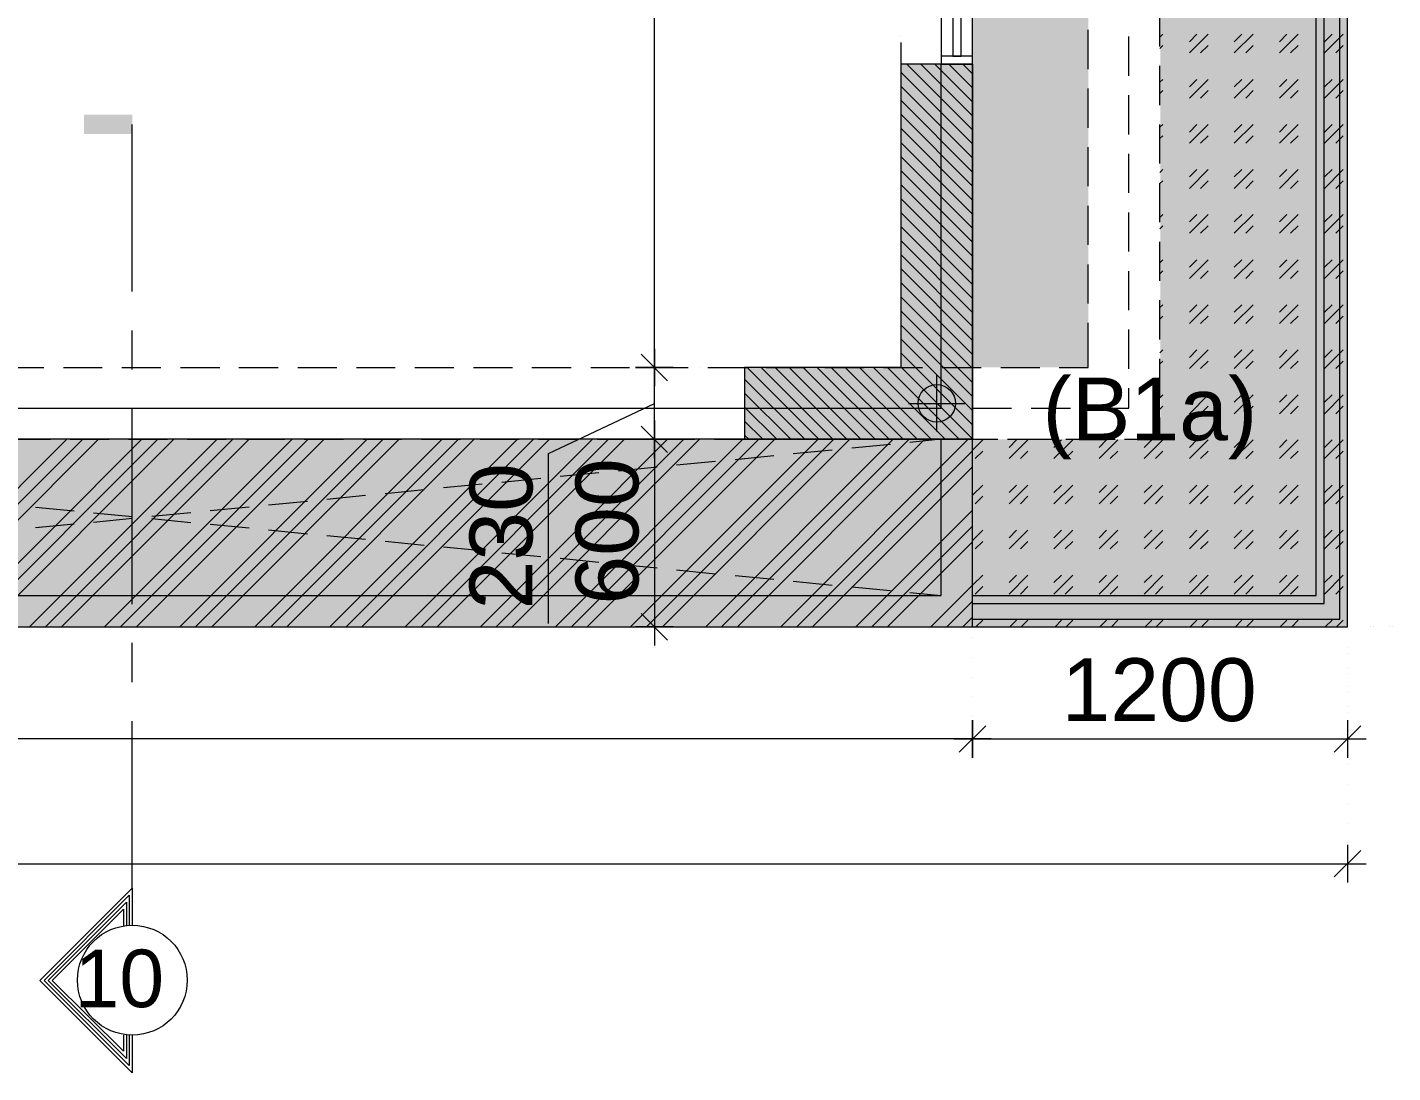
# Model space of a CAD drawing. Header units: millimetres. Extents: x -1303 to 98744, y -1303 to 90097.
# Drawn here: x 70999 to 75368, y 45266 to 48611 of the extents above; entities that cross this region are included whole.
import ezdxf

# ---------------------------------------------------------------- set-up
doc = ezdxf.new("R2010")
doc.units = ezdxf.units.MM
doc.layers.add('PDF_Geometry', color=7, linetype='Continuous')
doc.layers.add('PDF_Text', color=7, linetype='Continuous')
doc.layers.add('PDF_Solid Fills', color=192, linetype='Continuous', true_color=0xc2c0c0c0)
doc.styles.add('PDF ArialMT', font='arial.ttf')
doc.styles.get("Standard").update_dxf_attribs({"font": 'arial.ttf'})

msp = doc.modelspace()

# ---------------------------------------------------------------- hatches: boundary and pattern name
at = {"layer": 'PDF_Solid Fills'}
msp.add_hatch(color=256, dxfattribs=at).paths.add_polyline_path([(73294.27487, 47292.67347), (74024.29631, 47292.67347), (74024.29631, 48492.71992), (73794.26737, 48492.71992), (73794.26737, 47522.69415), (73294.27487, 47522.69415)])

# ---------------------------------------------------------------- linework, layer by layer
at = {"layer": 'PDF_Geometry', "color": 9, "lineweight": 0, "true_color": 0xc0c0c0}
for points in [[(74023.61861, 46692.48082), (75223.66506, 46692.48082), (75223.66506, 62532.60548), (71793.62796, 62532.60548)], [(74023.61861, 46717.02259), (75199.11916, 46717.02259), (75199.11916, 62507.21659), (71793.62796, 62507.21659)], [(74023.61861, 46766.95324), (75149.19264, 46766.95324), (75149.19264, 62457.28594), (71793.62796, 62457.28594)], [(74023.61861, 46792.34213), (75123.80375, 46792.34213), (75123.80375, 62431.89706), (71793.62796, 62431.89706)], [(74623.6377, 48550.10111), (74623.6377, 48674.50418)], [(74523.7764, 48456.16141), (74523.7764, 48581.4116)], [(69331.74883, 47392.36535), (69381.68361, 47292.50405), (70051.10066, 47292.50405), (70101.03544, 47392.36535), (73923.75731, 47392.36535), (73923.75731, 48492.55049), (74023.61861, 48492.55049), (74023.61861, 47292.50405), (70101.03544, 47292.50405), (70101.03544, 47392.36535)], [(74623.6377, 48362.22169), (74623.6377, 48487.47189)], [(74523.7764, 48268.28198), (74523.7764, 48393.5363)], [(74623.6377, 48175.18939), (74623.6377, 48299.5966)], [(74523.7764, 48081.24968), (74523.7764, 48205.65688)], [(74623.6377, 47987.3141), (74623.6377, 48112.5643)], [(74523.7764, 47893.37439), (74523.7764, 48018.62458)], [(74623.6377, 47799.43468), (74623.6377, 47924.68487)], [(74523.7764, 47706.34209), (74523.7764, 47830.74929)], [(74623.6377, 47612.40238), (74623.6377, 47737.6567)], [(74523.7764, 47518.46267), (74523.7764, 47643.717)], [(74623.6377, 47424.52708), (74623.6377, 47549.77728)], [(74398.52621, 47392.36535), (74523.7764, 47392.36535), (74523.7764, 47455.83757)], [(74023.61861, 47392.36535), (74148.86881, 47392.36535)], [(74211.49804, 47392.36535), (74336.74823, 47392.36535)], [(74542.39657, 47292.50405), (74623.6377, 47292.50405), (74623.6377, 47361.89786)], [(70218.66566, 46792.34213), (73923.75731, 46792.34213), (73923.75731, 47292.50405), (73823.04475, 47282.34683)], [(70218.66566, 46692.48082), (74023.61861, 46692.48082), (74023.61861, 47292.50405), (74104.85975, 47292.50405)], [(74167.48898, 47292.50405), (74292.73917, 47292.50405)], [(74355.36841, 47292.50405), (74479.76734, 47292.50405)], [(73388.04516, 47240.03202), (73263.64623, 47227.33758)], [(73574.23034, 47257.80507), (73449.8314, 47245.95775)], [(73761.26677, 47276.42524), (73636.85957, 47264.57379)], [(73014.83182, 47203.64294), (72890.42462, 47190.9485)], [(73201.01699, 47221.41598), (73076.60979, 47209.56453)], [(72641.61847, 47167.24972), (72517.21126, 47154.55528)], [(72827.80365, 47185.02276), (72703.39644, 47173.17544)], [(72081.36869, 47112.24046), (71956.96149, 47100.39314)], [(72268.39686, 47130.86063), (72143.98965, 47118.16619)], [(72454.58204, 47148.63368), (72330.17483, 47136.78636)], [(71024.34136, 47075.85137), (71148.74856, 47063.15693)], [(71708.14708, 47075.85137), (71583.74815, 47063.15693)], [(71895.18351, 47093.62442), (71770.77631, 47081.7771)], [(71148.74856, 47020.84212), (71024.34136, 47008.9948)], [(71210.52653, 47057.23121), (71334.93374, 47045.38388)], [(71334.93374, 47039.46229), (71210.52653, 47026.76784)], [(71521.9619, 47057.23121), (71397.56297, 47045.38388)], [(71397.56297, 47039.46229), (71521.9619, 47026.76784)], [(71583.74815, 47020.84212), (71708.14708, 47008.9948)], [(71770.77631, 47003.06907), (71895.18351, 46990.37462)], [(71956.96149, 46984.45303), (72081.36869, 46972.60158)], [(72143.98965, 46966.67999), (72268.39686, 46953.98554)], [(72330.17483, 46948.05981), (72454.58204, 46936.21249)], [(72517.21126, 46929.44377), (72641.61847, 46917.59232)], [(72703.39644, 46911.67073), (72827.80365, 46898.97628)], [(72890.42462, 46893.05055), (73014.83182, 46881.20323)], [(73076.60979, 46875.27751), (73201.01699, 46862.58307)], [(73263.64623, 46856.66147), (73388.04516, 46844.81414)], [(73449.8314, 46838.88842), (73574.23034, 46826.19398)], [(73636.85957, 46820.26825), (73761.26677, 46808.42093)], [(73823.04475, 46802.49933), (73923.75731, 46792.34213)]]:
    msp.add_lwpolyline(points, dxfattribs=at)
at = {"layer": 'PDF_Geometry', "color": 122, "lineweight": 0, "true_color": 0x00b88a}
for points in [[(73005.52587, 47542.16144), (73005.52587, 52082.54089), (73005.52587, 52062.2306)], [(73005.52587, 47311.9672), (73005.52587, 47502.38386)], [(72666.15611, 46703.48102), (72666.15611, 47247.64787), (73005.52587, 47407.60116)], [(73005.52587, 47272.19376), (73005.52587, 46711.94398)], [(72963.21105, 46734.79563), (73047.84068, 46650.166)], [(73005.52587, 46752.56455), (73005.52587, 46632.39296)], [(73065.60959, 46692.48082), (72945.43387, 46692.48082)]]:
    msp.add_lwpolyline(points, dxfattribs=at)
at = {"layer": 'PDF_Geometry', "color": 9, "lineweight": 0, "true_color": 0xc0c0c0}
for points in [[(73923.75731, 48492.55049), (74023.62027, 48492.55049), (74023.62027, 51132.14848), (73923.75731, 51132.14848)], [(73960.98939, 48518.7865), (73987.22457, 48518.7865), (73987.22457, 51105.91428), (73960.98939, 51105.91428)], [(73923.75731, 48492.55049), (74023.62027, 48492.55049), (74023.62027, 48518.78567), (73923.75731, 48518.78567)]]:
    msp.add_lwpolyline(points, close=True, dxfattribs=at)
at = {"layer": 'PDF_Geometry', "color": 157, "lineweight": 0, "true_color": 0x3f5f7f}
for points in [[(74623.6377, 48550.10111), (74623.6377, 48674.50418)], [(74393.45174, 48477.31881), (74393.45174, 48602.569)], [(73794.26737, 48561.94844), (73794.26737, 48492.55049)], [(74023.61861, 48492.55049), (74023.61861, 48561.94844)], [(74623.6377, 48362.22169), (74623.6377, 48487.47189)], [(74393.45174, 48289.43938), (74393.45174, 48414.69371)], [(74623.6377, 48175.18939), (74623.6377, 48299.5966)], [(74393.45174, 48102.40709), (74393.45174, 48227.66142)], [(74623.6377, 47987.3141), (74623.6377, 48112.5643)], [(74393.45174, 47914.5318), (74393.45174, 48039.78199)], [(74623.6377, 47799.43468), (74623.6377, 47924.68487)], [(74393.45174, 47727.4995), (74393.45174, 47851.9067)], [(74623.6377, 47612.40238), (74623.6377, 47737.6567)], [(74301.20214, 47522.69415), (74393.45174, 47522.69415), (74393.45174, 47664.8744)], [(74623.6377, 47424.52708), (74623.6377, 47549.77728)], [(70926.17429, 47522.69415), (71051.42449, 47522.69415)], [(71114.05372, 47522.69415), (71238.45265, 47522.69415)], [(71301.08189, 47522.69415), (71426.33208, 47522.69415)], [(71488.96131, 47522.69415), (71614.2115, 47522.69415)], [(71675.98948, 47522.69415), (71801.23967, 47522.69415)], [(71863.8689, 47522.69415), (71989.1191, 47522.69415)], [(72051.74832, 47522.69415), (72176.15553, 47522.69415)], [(72238.77649, 47522.69415), (72364.02668, 47522.69415)], [(72426.65591, 47522.69415), (72551.06311, 47522.69415)], [(72613.68408, 47522.69415), (72738.94254, 47522.69415)], [(72801.56351, 47522.69415), (72925.97071, 47522.69415)], [(72988.59994, 47522.69415), (73113.85013, 47522.69415)], [(73176.47109, 47522.69415), (73301.72956, 47522.69415)], [(73363.50753, 47522.69415), (73488.75772, 47522.69415)], [(73551.38696, 47522.69415), (73676.63714, 47522.69415)], [(73739.25811, 47522.69415), (73863.66532, 47522.69415)], [(73926.29454, 47522.69415), (74051.54474, 47522.69415)], [(74114.17397, 47522.69415), (74238.5729, 47522.69415)], [(74510.23896, 47292.50405), (74623.6377, 47292.50405), (74623.6377, 47361.89786)], [(70947.3317, 47292.50405), (71072.58189, 47292.50405)], [(71135.21113, 47292.50405), (71260.46131, 47292.50405)], [(71322.23929, 47292.50405), (71447.48949, 47292.50405)], [(71510.11871, 47292.50405), (71635.36891, 47292.50405)], [(71697.99814, 47292.50405), (71822.39707, 47292.50405)], [(71885.02631, 47292.50405), (72010.2765, 47292.50405)], [(72072.90573, 47292.50405), (72197.31294, 47292.50405)], [(72259.9339, 47292.50405), (72385.18409, 47292.50405)], [(72447.81332, 47292.50405), (72572.22052, 47292.50405)], [(72634.84149, 47292.50405), (72760.09995, 47292.50405)], [(72822.72091, 47292.50405), (72947.9711, 47292.50405)], [(73009.75735, 47292.50405), (73135.00754, 47292.50405)], [(73197.6285, 47292.50405), (73322.88696, 47292.50405)], [(73385.50793, 47292.50405), (73509.91513, 47292.50405)], [(73572.54436, 47292.50405), (73697.79455, 47292.50405)], [(73760.41551, 47292.50405), (73884.82272, 47292.50405)], [(73947.45195, 47292.50405), (74072.70214, 47292.50405)], [(74135.33138, 47292.50405), (74259.73031, 47292.50405)], [(74322.35954, 47292.50405), (74447.60974, 47292.50405)]]:
    msp.add_lwpolyline(points, dxfattribs=at)
at = {"layer": 'PDF_Geometry', "lineweight": 0}
for points in [[(75223.66506, 48550.10111), (75223.66506, 48674.50418)], [(73794.26737, 48585.64308), (73794.26737, 48585.64308)], [(73794.26737, 48585.64308), (73794.26737, 48585.64308)], [(74023.61861, 48585.64308), (74023.61861, 48585.64308)], [(74023.61861, 48585.64308), (74023.61861, 48585.64308)], [(74393.45174, 48585.64308), (74393.45174, 48585.64308)], [(74393.45174, 48585.64308), (74393.45174, 48585.64308)], [(74623.6377, 48579.72148), (74632.95192, 48589.02744)], [(74623.6377, 48585.64308), (74623.6377, 48585.64308)], [(74623.6377, 48543.32826), (74632.95192, 48552.63835)], [(74717.58155, 48528.94371), (74777.66528, 48589.02744)], [(74717.58155, 48564.48567), (74741.27619, 48589.02744)], [(74753.12765, 48528.94371), (74777.66528, 48552.63835)], [(74861.45191, 48528.94371), (74921.53565, 48589.02744)], [(74861.45191, 48564.48567), (74885.98954, 48589.02744)], [(74897.841, 48528.94371), (74921.53565, 48552.63835)], [(75006.16527, 48528.94371), (75066.25727, 48589.02744)], [(75006.16527, 48564.48567), (75029.85991, 48589.02744)], [(75041.71136, 48528.94371), (75066.25727, 48552.63835)], [(75150.03564, 48528.94371), (75210.12763, 48589.02744)], [(75150.03564, 48564.48567), (75174.58153, 48589.02744)], [(75186.42472, 48528.94371), (75210.12763, 48552.63835)], [(73794.26737, 48492.55049), (73794.26737, 48492.55049)], [(73794.26737, 48492.55049), (73794.26737, 48492.55049)], [(73794.26737, 48467.1616), (74023.61861, 48237.81449)], [(73813.7388, 48492.55049), (74023.61861, 48282.67067)], [(73858.59084, 48492.55049), (74023.61861, 48327.52272)], [(73903.44289, 48492.55049), (74023.61861, 48372.3789)], [(73948.29494, 48492.55049), (74023.61861, 48417.23095)], [(73993.14699, 48492.55049), (74023.61861, 48462.083)], [(74023.61861, 48492.55049), (74023.61861, 48492.55049)], [(74023.61861, 48492.55049), (74023.61861, 48492.55049)], [(74393.45174, 48492.55049), (74393.45174, 48492.55049)], [(74393.45174, 48492.55049), (74393.45174, 48492.55049)], [(74623.6377, 48492.55049), (74623.6377, 48492.55049)], [(75223.66506, 48362.22169), (75223.66506, 48487.47189)], [(73794.26737, 48422.30956), (74023.61861, 48192.96244)], [(74623.6377, 48435.004), (74632.95192, 48444.31408)], [(74717.58155, 48384.22623), (74777.66528, 48444.31408)], [(74717.58155, 48420.61531), (74741.27619, 48444.31408)], [(74861.45191, 48384.22623), (74921.53565, 48444.31408)], [(74861.45191, 48420.61531), (74885.98954, 48444.31408)], [(75006.16527, 48384.22623), (75066.25727, 48444.31408)], [(75006.16527, 48420.61531), (75029.85991, 48444.31408)], [(75150.03564, 48384.22623), (75210.12763, 48444.31408)], [(75150.03564, 48420.61531), (75174.58153, 48444.31408)], [(73794.26737, 48377.45338), (74023.61861, 48147.26327)], [(74623.6377, 48399.4579), (74632.95192, 48408.76799)], [(74753.12765, 48384.22623), (74777.66528, 48408.76799)], [(74897.841, 48384.22623), (74921.53565, 48408.76799)], [(75041.71136, 48384.22623), (75066.25727, 48408.76799)], [(75186.42472, 48384.22623), (75210.12763, 48408.76799)], [(73794.26737, 48332.60132), (74023.61861, 48102.40709)], [(73794.26737, 48287.74927), (74023.61861, 48057.55504)], [(74623.6377, 48291.13364), (74632.95192, 48300.44372)], [(74717.58155, 48240.35586), (74777.66528, 48300.44372)], [(74717.58155, 48275.89782), (74741.27619, 48300.44372)], [(74861.45191, 48240.35586), (74921.53565, 48300.44372)], [(74861.45191, 48275.89782), (74885.98954, 48300.44372)], [(75006.16527, 48240.35586), (75066.25727, 48300.44372)], [(75006.16527, 48275.89782), (75029.85991, 48300.44372)], [(75150.03564, 48240.35586), (75210.12763, 48300.44372)], [(75150.03564, 48275.89782), (75174.58153, 48300.44372)], [(75223.66506, 48175.18939), (75223.66506, 48299.5966)], [(74623.6377, 48254.74042), (74632.95192, 48264.0505)], [(74753.12765, 48240.35586), (74777.66528, 48264.0505)], [(74897.841, 48240.35586), (74921.53565, 48264.0505)], [(75041.71136, 48240.35586), (75066.25727, 48264.0505)], [(75186.42472, 48240.35586), (75210.12763, 48264.0505)], [(73794.26737, 48242.89309), (74023.61861, 48012.70299)], [(73794.26737, 48198.04105), (74023.61861, 47967.84681)], [(74623.6377, 48146.41615), (74632.95192, 48155.72623)], [(74717.58155, 48095.63837), (74777.66528, 48155.72623)], [(74717.58155, 48132.02746), (74741.27619, 48155.72623)], [(74861.45191, 48095.63837), (74921.53565, 48155.72623)], [(74861.45191, 48132.02746), (74885.98954, 48155.72623)], [(75006.16527, 48095.63837), (75066.25727, 48155.72623)], [(75006.16527, 48132.02746), (75029.85991, 48155.72623)], [(75150.03564, 48095.63837), (75210.12763, 48155.72623)], [(75150.03564, 48132.02746), (75174.58153, 48155.72623)], [(73794.26737, 48153.18487), (74023.61861, 47922.99476)], [(74623.6377, 48110.87005), (74632.95192, 48120.18013)], [(74753.12765, 48095.63837), (74777.66528, 48120.18013)], [(74897.841, 48095.63837), (74921.53565, 48120.18013)], [(75041.71136, 48095.63837), (75066.25727, 48120.18013)], [(75186.42472, 48095.63837), (75210.12763, 48120.18013)], [(75223.66506, 47987.3141), (75223.66506, 48112.5643)], [(73794.26737, 48108.33281), (74023.61861, 47878.13858)], [(73794.26737, 48063.48076), (74023.61861, 47833.28653)], [(73794.26737, 48018.62458), (74023.61861, 47788.43448)], [(74623.6377, 48002.54578), (74632.95192, 48011.85587)], [(74717.58155, 47951.76801), (74777.66528, 48011.85587)], [(74717.58155, 47988.15709), (74741.27619, 48011.85587)], [(74861.45191, 47951.76801), (74921.53565, 48011.85587)], [(74861.45191, 47988.15709), (74885.98954, 48011.85587)], [(75006.16527, 47951.76801), (75066.25727, 48011.85587)], [(75006.16527, 47988.15709), (75029.85991, 48011.85587)], [(75150.03564, 47951.76801), (75210.12763, 48011.85587)], [(75150.03564, 47988.15709), (75174.58153, 48011.85587)], [(73794.26737, 47973.77254), (74023.61861, 47743.5783)], [(74623.6377, 47966.15669), (74632.95192, 47975.46265)], [(74753.12765, 47951.76801), (74777.66528, 47975.46265)], [(74897.841, 47951.76801), (74921.53565, 47975.46265)], [(75041.71136, 47951.76801), (75066.25727, 47975.46265)], [(75186.42472, 47951.76801), (75210.12763, 47975.46265)], [(73794.26737, 47928.91636), (74023.61861, 47698.72625)], [(75223.66506, 47799.43468), (75223.66506, 47924.68487)], [(73794.26737, 47884.0643), (74023.61861, 47653.87007)], [(74623.6377, 47857.82829), (74632.95192, 47867.13838)], [(74717.58155, 47807.05052), (74777.66528, 47867.13838)], [(74717.58155, 47843.44373), (74741.27619, 47867.13838)], [(74861.45191, 47807.05052), (74921.53565, 47867.13838)], [(74861.45191, 47843.44373), (74885.98954, 47867.13838)], [(75006.16527, 47807.05052), (75066.25727, 47867.13838)], [(75006.16527, 47843.44373), (75029.85991, 47867.13838)], [(75150.03564, 47807.05052), (75210.12763, 47867.13838)], [(75150.03564, 47843.44373), (75174.58153, 47867.13838)], [(73794.26737, 47839.21225), (74023.61861, 47609.01802)], [(74623.6377, 47822.28633), (74632.95192, 47831.59229)], [(74753.12765, 47807.05052), (74777.66528, 47831.59229)], [(74897.841, 47807.05052), (74921.53565, 47831.59229)], [(75041.71136, 47807.05052), (75066.25727, 47831.59229)], [(75186.42472, 47807.05052), (75210.12763, 47831.59229)], [(73794.26737, 47794.35607), (74023.61861, 47564.16597)], [(73794.26737, 47748.6569), (74023.61861, 47519.30979)], [(74623.6377, 47713.95793), (74632.95192, 47723.26801)], [(74717.58155, 47663.18015), (74777.66528, 47723.26801)], [(74717.58155, 47699.57337), (74741.27619, 47723.26801)], [(74861.45191, 47663.18015), (74921.53565, 47723.26801)], [(74861.45191, 47699.57337), (74885.98954, 47723.26801)], [(75006.16527, 47663.18015), (75066.25727, 47723.26801)], [(75006.16527, 47699.57337), (75029.85991, 47723.26801)], [(75150.03564, 47663.18015), (75210.12763, 47723.26801)], [(75150.03564, 47699.57337), (75174.58153, 47723.26801)], [(75223.66506, 47612.40238), (75223.66506, 47737.6567)], [(73794.26737, 47703.80485), (74023.61861, 47474.45774)], [(74623.6377, 47677.56885), (74632.95192, 47686.87893)], [(74753.12765, 47663.18015), (74777.66528, 47686.87893)], [(74897.841, 47663.18015), (74921.53565, 47686.87893)], [(75041.71136, 47663.18015), (75066.25727, 47686.87893)], [(75186.42472, 47663.18015), (75210.12763, 47686.87893)], [(73794.26737, 47658.94867), (74023.61861, 47429.60156)], [(73794.26737, 47614.09663), (74023.61861, 47384.74951)], [(73794.26737, 47569.24044), (74023.61861, 47339.05034)], [(74623.6377, 47569.24044), (74632.95192, 47579.39765)], [(74717.58155, 47519.30979), (74777.66528, 47579.39765)], [(74717.58155, 47554.85589), (74741.27619, 47579.39765)], [(74861.45191, 47519.30979), (74921.53565, 47579.39765)], [(74861.45191, 47554.85589), (74885.98954, 47579.39765)], [(75006.16527, 47519.30979), (75066.25727, 47579.39765)], [(75006.16527, 47554.85589), (75029.85991, 47579.39765)], [(75150.03564, 47519.30979), (75210.12763, 47579.39765)], [(75150.03564, 47554.85589), (75174.58153, 47579.39765)], [(75223.66506, 47424.52708), (75223.66506, 47549.77728)], [(73005.52587, 47522.69415), (73005.52587, 47522.69415)], [(73005.52587, 47522.69415), (73005.52587, 47522.69415)], [(73086.767, 47522.69415), (73086.767, 47522.69415)], [(73086.767, 47522.69415), (73086.767, 47522.69415)], [(73149.39623, 47522.69415), (73149.39623, 47522.69415)], [(73149.39623, 47522.69415), (73149.39623, 47522.69415)], [(73212.0172, 47522.69415), (73212.0172, 47522.69415)], [(73212.0172, 47522.69415), (73212.0172, 47522.69415)], [(73294.10958, 47522.69415), (73294.10958, 47522.69415)], [(73294.10958, 47522.69415), (73294.10958, 47522.69415)], [(73302.57255, 47522.69415), (73531.91552, 47292.50405)], [(73347.4246, 47522.69415), (73576.77584, 47292.50405)], [(73392.27664, 47522.69415), (73621.62789, 47292.50405)], [(73437.13696, 47522.69415), (73666.47994, 47292.50405)], [(73481.989, 47522.69415), (73712.18325, 47292.50405)], [(73526.84106, 47522.69415), (73757.03529, 47292.50405)], [(73571.69311, 47522.69415), (73801.88734, 47292.50405)], [(73616.54515, 47522.69415), (73846.73939, 47292.50405)], [(73661.40547, 47522.69415), (73891.59144, 47292.50405)], [(73706.25751, 47522.69415), (73936.45176, 47292.50405)], [(73751.10956, 47522.69415), (73981.3038, 47292.50405)], [(73794.26737, 47524.38839), (74023.61861, 47294.19416)], [(74623.6377, 47533.69848), (74632.95192, 47543.00856)], [(74753.12765, 47519.30979), (74777.66528, 47543.00856)], [(74897.841, 47519.30979), (74921.53565, 47543.00856)], [(75041.71136, 47519.30979), (75066.25727, 47543.00856)], [(75186.42472, 47519.30979), (75210.12763, 47543.00856)], [(73294.10958, 47485.45794), (73487.06348, 47292.50405)], [(73294.10958, 47440.60589), (73442.21143, 47292.50405)], [(74623.6377, 47425.37008), (74632.95192, 47434.68016)], [(74717.58155, 47374.5923), (74777.66528, 47434.68016)], [(74717.58155, 47410.98552), (74741.27619, 47434.68016)], [(74861.45191, 47374.5923), (74921.53565, 47434.68016)], [(74861.45191, 47410.98552), (74885.98954, 47434.68016)], [(75006.16527, 47374.5923), (75066.25727, 47434.68016)], [(75006.16527, 47410.98552), (75029.85991, 47434.68016)], [(75150.03564, 47374.5923), (75210.12763, 47434.68016)], [(75150.03564, 47410.98552), (75174.58153, 47434.68016)], [(73294.10958, 47395.74971), (73397.35938, 47292.50405)], [(74623.6377, 47388.98099), (74632.95192, 47399.1382)], [(74753.12765, 47374.5923), (74777.66528, 47399.1382)], [(74897.841, 47374.5923), (74921.53565, 47399.1382)], [(75041.71136, 47374.5923), (75066.25727, 47399.1382)], [(75186.42472, 47374.5923), (75210.12763, 47399.1382)], [(73294.10958, 47350.89766), (73352.50733, 47292.50405)], [(75223.66506, 47237.49479), (75223.66506, 47361.89786)], [(70525.02656, 46692.48082), (71125.05391, 47292.50405)], [(70575.80434, 46692.48082), (71175.83169, 47292.50405)], [(70626.58211, 46692.48082), (71226.60946, 47292.50405)], [(70765.378, 46692.48082), (71365.39709, 47292.50405)], [(70816.15578, 46692.48082), (71416.17487, 47292.50405)], [(70866.93355, 46692.48082), (71466.95264, 47292.50405)], [(71005.72118, 46692.48082), (71605.74854, 47292.50405)], [(71056.49896, 46692.48082), (71656.52632, 47292.50405)], [(71108.12799, 46692.48082), (71708.14708, 47292.50405)], [(71246.07263, 46692.48082), (71846.09999, 47292.50405)], [(71296.8504, 46692.48082), (71896.87776, 47292.50405)], [(71348.47117, 46692.48082), (71948.49853, 47292.50405)], [(71486.42408, 46692.48082), (72086.44317, 47292.50405)], [(71537.20185, 46692.48082), (72137.22094, 47292.50405)], [(71588.82261, 46692.48082), (72188.84997, 47292.50405)], [(71726.76725, 46692.48082), (72326.79461, 47292.50405)], [(71778.39629, 46692.48082), (72378.41538, 47292.50405)], [(71829.17406, 46692.48082), (72429.19315, 47292.50405)], [(71967.11869, 46692.48082), (72567.13778, 47292.50405)], [(72018.73947, 46692.48082), (72618.76682, 47292.50405)], [(72069.51724, 46692.48082), (72669.54459, 47292.50405)], [(72207.46187, 46692.48082), (72807.48923, 47292.50405)], [(72259.0909, 46692.48082), (72859.11, 47292.50405)], [(72309.86868, 46692.48082), (72909.88777, 47292.50405)], [(72448.65631, 46692.48082), (73047.84068, 47292.50405)], [(72499.43408, 46692.48082), (73099.46144, 47292.50405)], [(72550.21186, 46692.48082), (73150.23922, 47292.50405)], [(72689.00776, 46692.48082), (73289.03511, 47292.50405)], [(72739.78553, 46692.48082), (73339.81289, 47292.50405)], [(72790.56331, 46692.48082), (73390.59067, 47292.50405)], [(72929.3592, 46692.48082), (73529.37829, 47292.50405)], [(72980.13698, 46692.48082), (73580.15607, 47292.50405)], [(73005.52587, 47292.50405), (73005.52587, 47292.50405)], [(73005.52587, 47292.50405), (73005.52587, 47292.50405)], [(73030.91475, 46692.48082), (73630.93385, 47292.50405)], [(73086.767, 47292.50405), (73086.767, 47292.50405)], [(73086.767, 47292.50405), (73086.767, 47292.50405)], [(73149.39623, 47292.50405), (73149.39623, 47292.50405)], [(73149.39623, 47292.50405), (73149.39623, 47292.50405)], [(73169.70238, 46692.48082), (73769.72973, 47292.50405)], [(73212.0172, 47292.50405), (73212.0172, 47292.50405)], [(73212.0172, 47292.50405), (73212.0172, 47292.50405)], [(73220.48016, 46692.48082), (73820.50751, 47292.50405)], [(73271.25793, 46692.48082), (73871.28528, 47292.50405)], [(73294.10958, 47306.04561), (73307.64701, 47292.50405)], [(73294.10958, 47292.50405), (73294.10958, 47292.50405)], [(73294.10958, 47292.50405), (73294.10958, 47292.50405)], [(73410.05382, 46692.48082), (74010.07291, 47292.50405)], [(74023.61861, 47292.50405), (74023.61861, 47292.50405)], [(74023.61861, 47292.50405), (74023.61861, 47292.50405)], [(74023.61861, 47257.80507), (74056.61921, 47290.8098)], [(74140.40585, 47230.72194), (74200.48957, 47290.8098)], [(74140.40585, 47266.26803), (74164.10049, 47290.8098)], [(74284.27621, 47230.72194), (74344.35994, 47290.8098)], [(74284.27621, 47266.26803), (74308.82211, 47290.8098)], [(74428.98956, 47230.72194), (74489.08156, 47290.8098)], [(74428.98956, 47266.26803), (74452.69248, 47290.8098)], [(74572.85993, 47230.72194), (74632.95192, 47290.8098)], [(74572.85993, 47266.26803), (74597.40583, 47290.8098)], [(74717.58155, 47230.72194), (74777.66528, 47290.8098)], [(74717.58155, 47266.26803), (74741.27619, 47290.8098)], [(74861.45191, 47230.72194), (74921.53565, 47290.8098)], [(74861.45191, 47266.26803), (74885.98954, 47290.8098)], [(75006.16527, 47230.72194), (75066.25727, 47290.8098)], [(75006.16527, 47266.26803), (75029.85991, 47290.8098)], [(75150.03564, 47230.72194), (75210.12763, 47290.8098)], [(75150.03564, 47266.26803), (75174.58153, 47290.8098)], [(73460.8316, 46692.48082), (74023.61861, 47255.26783)], [(74032.08157, 47230.72194), (74056.61921, 47254.42071)], [(74176.79493, 47230.72194), (74200.48957, 47254.42071)], [(74320.6653, 47230.72194), (74344.35994, 47254.42071)], [(74464.53566, 47230.72194), (74489.08156, 47254.42071)], [(74609.25728, 47230.72194), (74632.95192, 47254.42071)], [(74753.12765, 47230.72194), (74777.66528, 47254.42071)], [(74897.841, 47230.72194), (74921.53565, 47254.42071)], [(75041.71136, 47230.72194), (75066.25727, 47254.42071)], [(75186.42472, 47230.72194), (75210.12763, 47254.42071)], [(73511.60937, 46692.48082), (74023.61861, 47204.49006)], [(74023.61861, 47219.72174), (74023.61861, 47219.72174)], [(74023.61861, 47219.72174), (74023.61861, 47219.72174)], [(74023.61861, 47157.09664), (74023.61861, 47157.09664)], [(74023.61861, 47157.09664), (74023.61861, 47157.09664)], [(75223.66506, 47049.61536), (75223.66506, 47174.86969)], [(74023.61861, 47113.93471), (74056.61921, 47146.09231)], [(74032.08157, 47086.00858), (74056.61921, 47110.55035)], [(74140.40585, 47086.00858), (74200.48957, 47146.09231)], [(74140.40585, 47122.39767), (74164.10049, 47146.09231)], [(74176.79493, 47086.00858), (74200.48957, 47110.55035)], [(74284.27621, 47086.00858), (74344.35994, 47146.09231)], [(74284.27621, 47122.39767), (74308.82211, 47146.09231)], [(74320.6653, 47086.00858), (74344.35994, 47110.55035)], [(74428.98956, 47086.00858), (74489.08156, 47146.09231)], [(74428.98956, 47122.39767), (74452.69248, 47146.09231)], [(74464.53566, 47086.00858), (74489.08156, 47110.55035)], [(74572.85993, 47086.00858), (74632.95192, 47146.09231)], [(74572.85993, 47122.39767), (74597.40583, 47146.09231)], [(74609.25728, 47086.00858), (74632.95192, 47110.55035)], [(74717.58155, 47086.00858), (74777.66528, 47146.09231)], [(74717.58155, 47122.39767), (74741.27619, 47146.09231)], [(74753.12765, 47086.00858), (74777.66528, 47110.55035)], [(74861.45191, 47086.00858), (74921.53565, 47146.09231)], [(74861.45191, 47122.39767), (74885.98954, 47146.09231)], [(74897.841, 47086.00858), (74921.53565, 47110.55035)], [(75006.16527, 47086.00858), (75066.25727, 47146.09231)], [(75006.16527, 47122.39767), (75029.85991, 47146.09231)], [(75041.71136, 47086.00858), (75066.25727, 47110.55035)], [(75150.03564, 47086.00858), (75210.12763, 47146.09231)], [(75150.03564, 47122.39767), (75174.58153, 47146.09231)], [(75186.42472, 47086.00858), (75210.12763, 47110.55035)], [(73650.397, 46692.48082), (74023.61861, 47065.69417)], [(74023.61861, 47094.47154), (74023.61861, 47094.47154)], [(74023.61861, 47094.47154), (74023.61861, 47094.47154)], [(74023.61861, 47031.84232), (74023.61861, 47031.84232)], [(74023.61861, 47031.84232), (74023.61861, 47031.84232)], [(73701.17478, 46692.48082), (74023.61861, 47014.91639)], [(74023.61861, 46969.21722), (74056.61921, 47002.22195)], [(74140.40585, 46942.13821), (74200.48957, 47002.22195)], [(74140.40585, 46977.68018), (74164.10049, 47002.22195)], [(74284.27621, 46942.13821), (74344.35994, 47002.22195)], [(74284.27621, 46977.68018), (74308.82211, 47002.22195)], [(74428.98956, 46942.13821), (74489.08156, 47002.22195)], [(74428.98956, 46977.68018), (74452.69248, 47002.22195)], [(74572.85993, 46942.13821), (74632.95192, 47002.22195)], [(74572.85993, 46977.68018), (74597.40583, 47002.22195)], [(74717.58155, 46942.13821), (74777.66528, 47002.22195)], [(74717.58155, 46977.68018), (74741.27619, 47002.22195)], [(74861.45191, 46942.13821), (74921.53565, 47002.22195)], [(74861.45191, 46977.68018), (74885.98954, 47002.22195)], [(75006.16527, 46942.13821), (75066.25727, 47002.22195)], [(75006.16527, 46977.68018), (75029.85991, 47002.22195)], [(75150.03564, 46942.13821), (75210.12763, 47002.22195)], [(75150.03564, 46977.68018), (75174.58153, 47002.22195)], [(75223.66506, 46862.58307), (75223.66506, 46986.99027)], [(73751.95255, 46692.48082), (74023.61861, 46964.13862)], [(74023.61861, 46969.21722), (74023.61861, 46969.21722)], [(74023.61861, 46969.21722), (74023.61861, 46969.21722)], [(74032.08157, 46942.13821), (74056.61921, 46965.83286)], [(74176.79493, 46942.13821), (74200.48957, 46965.83286)], [(74320.6653, 46942.13821), (74344.35994, 46965.83286)], [(74464.53566, 46942.13821), (74489.08156, 46965.83286)], [(74609.25728, 46942.13821), (74632.95192, 46965.83286)], [(74753.12765, 46942.13821), (74777.66528, 46965.83286)], [(74897.841, 46942.13821), (74921.53565, 46965.83286)], [(75041.71136, 46942.13821), (75066.25727, 46965.83286)], [(75186.42472, 46942.13821), (75210.12763, 46965.83286)], [(74023.61861, 46906.59212), (74023.61861, 46906.59212)], [(74023.61861, 46906.59212), (74023.61861, 46906.59212)], [(73890.74845, 46692.48082), (74023.61861, 46825.34685), (74056.61921, 46857.50859)], [(74140.40585, 46797.42073), (74200.48957, 46857.50859)], [(74140.40585, 46833.80981), (74164.10049, 46857.50859)], [(74284.27621, 46797.42073), (74344.35994, 46857.50859)], [(74284.27621, 46833.80981), (74308.82211, 46857.50859)], [(74428.98956, 46797.42073), (74489.08156, 46857.50859)], [(74428.98956, 46833.80981), (74452.69248, 46857.50859)], [(74572.85993, 46797.42073), (74632.95192, 46857.50859)], [(74572.85993, 46833.80981), (74597.40583, 46857.50859)], [(74717.58155, 46797.42073), (74777.66528, 46857.50859)], [(74717.58155, 46833.80981), (74741.27619, 46857.50859)], [(74861.45191, 46797.42073), (74921.53565, 46857.50859)], [(74861.45191, 46833.80981), (74885.98954, 46857.50859)], [(75006.16527, 46797.42073), (75066.25727, 46857.50859)], [(75006.16527, 46833.80981), (75029.85991, 46857.50859)], [(75150.03564, 46797.42073), (75210.12763, 46857.50859)], [(75150.03564, 46833.80981), (75174.58153, 46857.50859)], [(74023.61861, 46843.96703), (74023.61861, 46843.96703)], [(74023.61861, 46843.96703), (74023.61861, 46843.96703)], [(74032.08157, 46797.42073), (74056.61921, 46821.9625)], [(74176.79493, 46797.42073), (74200.48957, 46821.9625)], [(74320.6653, 46797.42073), (74344.35994, 46821.9625)], [(74464.53566, 46797.42073), (74489.08156, 46821.9625)], [(74609.25728, 46797.42073), (74632.95192, 46821.9625)], [(74753.12765, 46797.42073), (74777.66528, 46821.9625)], [(74897.841, 46797.42073), (74921.53565, 46821.9625)], [(75041.71136, 46797.42073), (75066.25727, 46821.9625)], [(75186.42472, 46797.42073), (75210.12763, 46821.9625)], [(73941.52622, 46692.48082), (74023.61861, 46774.56908)], [(74023.61861, 46782.18492), (74023.61861, 46782.18492)], [(74023.61861, 46782.18492), (74023.61861, 46782.18492)], [(75091.64615, 46692.48082), (75223.66506, 46692.48082), (75223.66506, 46799.95796)], [(73993.14699, 46692.48082), (74023.61861, 46723.7913)], [(74023.61861, 46719.55982), (74023.61861, 46719.55982)], [(74023.61861, 46719.55982), (74023.61861, 46719.55982)], [(70965.95187, 46692.48082), (71091.20206, 46692.48082)], [(71153.82303, 46692.48082), (71279.08149, 46692.48082)], [(71341.70246, 46692.48082), (71466.10966, 46692.48082)], [(71528.73889, 46692.48082), (71653.98908, 46692.48082)], [(71716.61004, 46692.48082), (71841.01725, 46692.48082)], [(71903.64647, 46692.48082), (72028.89667, 46692.48082)], [(72091.5259, 46692.48082), (72216.77609, 46692.48082)], [(72278.55407, 46692.48082), (72403.80426, 46692.48082)], [(72466.43349, 46692.48082), (72591.68369, 46692.48082)], [(72653.46166, 46692.48082), (72778.71185, 46692.48082)], [(72841.34108, 46692.48082), (72966.59128, 46692.48082)], [(73005.52587, 46692.48082), (73005.52587, 46692.48082)], [(73029.2205, 46692.48082), (73153.62771, 46692.48082)], [(73086.767, 46692.48082), (73086.767, 46692.48082)], [(73149.39623, 46692.48082), (73149.39623, 46692.48082)], [(73212.0172, 46692.48082), (73212.0172, 46692.48082)], [(73216.24868, 46692.48082), (73341.49886, 46692.48082)], [(73294.10958, 46692.48082), (73294.10958, 46692.48082)], [(73404.1281, 46692.48082), (73528.5353, 46692.48082)], [(73591.15626, 46692.48082), (73716.41473, 46692.48082)], [(73779.03569, 46692.48082), (73903.44289, 46692.48082)], [(73966.07212, 46692.48082), (74091.32231, 46692.48082)], [(74034.61881, 46692.48082), (74056.61921, 46713.63822)], [(74142.94308, 46692.48082), (74164.10049, 46713.63822)], [(74153.94328, 46692.48082), (74279.20174, 46692.48082)], [(74179.33216, 46692.48082), (74200.48957, 46713.63822)], [(74287.6647, 46692.48082), (74308.82211, 46713.63822)], [(74323.20253, 46692.48082), (74344.35994, 46713.63822)], [(74340.97971, 46692.48082), (74466.22991, 46692.48082)], [(74431.53507, 46692.48082), (74452.69248, 46713.63822)], [(74467.92415, 46692.48082), (74489.08156, 46713.63822)], [(74528.85914, 46692.48082), (74654.10933, 46692.48082)], [(74576.24842, 46692.48082), (74597.40583, 46713.63822)], [(74611.79451, 46692.48082), (74632.95192, 46713.63822)], [(74716.73029, 46692.48082), (74841.1375, 46692.48082)], [(74720.11879, 46692.48082), (74741.27619, 46713.63822)], [(74756.50787, 46692.48082), (74777.66528, 46713.63822)], [(74864.83214, 46692.48082), (74885.98954, 46713.63822)], [(74900.37824, 46692.48082), (74921.53565, 46713.63822)], [(74903.76672, 46692.48082), (75029.01692, 46692.48082)], [(75008.7025, 46692.48082), (75029.85991, 46713.63822)], [(75045.09986, 46692.48082), (75066.25727, 46713.63822)], [(75152.57287, 46692.48082), (75174.58153, 46713.63822)], [(75188.97022, 46692.48082), (75210.12763, 46713.63822)], [(75223.66506, 46692.48082), (75223.66506, 46692.48082)], [(75223.66506, 46692.48082), (75223.66506, 46692.48082)], [(75223.66506, 46692.48082), (75223.66506, 46692.48082)], [(75223.66506, 46692.48082), (75223.66506, 46692.48082)], [(75296.44323, 46692.48082), (75296.44323, 46692.48082)], [(75306.60044, 46692.48082), (75306.60044, 46692.48082)], [(75359.07246, 46692.48082), (75359.07246, 46692.48082)], [(75368.37841, 46692.48082), (75368.37841, 46692.48082)], [(74023.61861, 46656.93472), (74023.61861, 46656.93472)], [(74023.61861, 46656.93472), (74023.61861, 46656.93472)], [(74023.61861, 46594.30963), (74023.61861, 46594.30963)], [(74023.61861, 46594.30963), (74023.61861, 46594.30963)], [(75223.66506, 46625.62011), (75223.66506, 46625.62011)], [(75223.66506, 46607.00407), (75223.66506, 46607.00407)], [(75223.66506, 46562.99501), (75223.66506, 46562.99501)], [(75223.66506, 46544.37897), (75223.66506, 46544.37897)], [(74023.61861, 46531.68453), (74023.61861, 46531.68453)], [(74023.61861, 46531.68453), (74023.61861, 46531.68453)], [(75223.66506, 46501.21704), (75223.66506, 46501.21704)], [(74023.61861, 46469.0553), (74023.61861, 46469.0553)], [(74023.61861, 46469.0553), (74023.61861, 46469.0553)], [(75223.66506, 46481.74975), (75223.66506, 46481.74975)], [(75223.66506, 46438.59194), (75223.66506, 46438.59194)], [(75223.66506, 46419.12465), (75223.66506, 46419.12465)], [(74023.61861, 46406.4302), (74023.61861, 46406.4302)], [(74023.61861, 46406.4302), (74023.61861, 46406.4302)], [(75223.66506, 46375.96271), (75223.66506, 46375.96271)], [(74023.61861, 46333.6479), (74023.61861, 46333.6479)], [(74023.61861, 46333.6479), (74023.61861, 46333.6479)], [(75223.66506, 46333.6479), (75223.66506, 46333.6479)], [(75223.66506, 46313.33761), (75223.66506, 46313.33761)], [(75223.66506, 46250.71252), (75223.66506, 46250.71252)], [(75223.66506, 46188.08742), (75223.66506, 46188.08742)], [(75223.66506, 46125.46232), (75223.66506, 46125.46232)], [(75223.66506, 46063.68021), (75223.66506, 46063.68021)], [(75223.66506, 46001.05512), (75223.66506, 46001.05512)], [(75223.66506, 45934.19855), (75223.66506, 45934.19855)]]:
    msp.add_lwpolyline(points, dxfattribs=at)
at = {"layer": 'PDF_Geometry', "color": 5, "lineweight": 0}
msp.add_lwpolyline([(73294.10958, 47292.50405), (74023.61861, 47292.50405), (74023.61861, 48492.55049), (73794.26737, 48492.55049), (73794.26737, 47522.69415), (73294.10958, 47522.69415)], close=True, dxfattribs=at)
msp.add_lwpolyline([(73294.10958, 47292.50405), (74023.61861, 47292.50405), (74023.61861, 48492.55049), (73794.26737, 48492.55049), (73794.26737, 47522.69415), (73294.10958, 47522.69415)], close=True, dxfattribs=at)
at = {"layer": 'PDF_Geometry', "color": 1, "lineweight": 0}
for points in [[(71334.09075, 47765.58283), (71334.09075, 48299.5966)], [(71334.09075, 47515.92543), (71334.09075, 47640.33263)], [(71334.09075, 46765.259), (71334.09075, 47390.67523)], [(71334.09075, 46515.6016), (71334.09075, 46640.85592)], [(71334.09075, 45856.33763), (71334.09075, 46390.3514)], [(71334.09075, 45385.79609), (71334.09075, 45265.6245), (71038.73004, 45560.98106), (71334.09075, 45856.33763), (71334.09075, 45737.00904)], [(71324.77653, 45385.79609), (71324.77653, 45288.47202), (71052.26747, 45560.98106), (71324.77653, 45833.49011), (71324.77653, 45737.00904)], [(71315.47057, 45385.79609), (71315.47057, 45311.32367), (71065.81317, 45560.98106), (71315.47057, 45811.48559), (71315.47057, 45737.00904)], [(71306.15635, 45385.79609), (71306.15635, 45334.17532), (71078.50762, 45560.98106), (71306.15635, 45788.63393), (71306.15635, 45737.00904)]]:
    msp.add_lwpolyline(points, dxfattribs=at)
at = {"layer": 'PDF_Geometry', "color": 122, "lineweight": 0, "true_color": 0x00b88a}
for points in [[(73047.84068, 47479.53634), (72963.21105, 47565.00896)], [(73005.52587, 47462.61042), (73005.52587, 47581.93489)], [(72945.43387, 47522.69415), (73065.60959, 47522.69415)], [(72963.21105, 47334.81886), (73047.84068, 47250.18923)], [(73005.52587, 47352.5919), (73005.52587, 47232.41618)], [(73065.60959, 47292.50405), (72945.43387, 47292.50405)]]:
    msp.add_lwpolyline(points, close=True, dxfattribs=at)
at = {"layer": 'PDF_Geometry', "color": 20, "lineweight": 0, "true_color": 0xff4405}
for points in [[(73908.51736, 47497.30526), (73908.51736, 47317.04581)], [(73818.81327, 47407.60116), (73999.07272, 47407.60116)]]:
    msp.add_lwpolyline(points, dxfattribs=at)
at = {"layer": 'PDF_Geometry', "color": 222, "lineweight": 0, "true_color": 0xb8008a}
for points in [[(73981.3038, 46291.33309), (74065.93342, 46375.96271)], [(74023.61861, 46393.73576), (74023.61861, 46273.56417)], [(73963.52662, 46333.6479), (74083.70235, 46333.6479)]]:
    msp.add_lwpolyline(points, close=True, dxfattribs=at)
for points in [[(75181.35025, 46291.33309), (75265.97987, 46375.96271)], [(75223.66506, 46393.73576), (75223.66506, 46273.56417)], [(74004.15546, 46333.6479), (65729.06812, 46333.6479)], [(74043.92476, 46333.6479), (75204.2019, 46333.6479)], [(75163.58134, 46333.6479), (75283.74879, 46333.6479)], [(75181.35025, 45891.88373), (75265.97987, 45976.51336)], [(75223.66506, 45994.2864), (75223.66506, 45874.11068)], [(53963.85582, 45934.19855), (75204.2019, 45934.19855)], [(75163.58134, 45934.19855), (75283.74879, 45934.19855)]]:
    msp.add_lwpolyline(points, dxfattribs=at)
at = {"layer": 'PDF_Geometry', "color": 20, "lineweight": 0, "true_color": 0xff4405}
msp.add_circle((73909.26982, 47407.70485), 59.9932, dxfattribs=at)
at = {"layer": 'PDF_Geometry', "color": 7, "lineweight": 0, "true_color": 0xffffff}
msp.add_circle((73909.26272, 47407.6988), 59.9861, dxfattribs=at)
at = {"layer": 'PDF_Geometry', "color": 1, "lineweight": 0}
msp.add_circle((71334.63689, 45561.61813), 175.73113, dxfattribs=at)
at = {"layer": 'PDF_Solid Fills', "color": 254, "lineweight": 0, "true_color": 0x00007f}
for points in [[(75224.26012, 47292.67347), (75224.26012, 61932.75169), (74624.31541, 47292.67347), (74624.31541, 61932.75169)], [(74394.29472, 52102.68174), (74394.29472, 47522.69415), (74024.29631, 52102.68174), (74024.29631, 47522.69415)], [(65709.26198, 46692.73289), (65709.26198, 47292.67347), (74024.29631, 46692.73289), (74024.29631, 47292.67347)], [(74024.29631, 47292.67347), (74024.29631, 46692.73289), (75224.26012, 47292.67347), (75224.26012, 46692.73289)]]:
    msp.add_solid(points, dxfattribs=at)
at = {"layer": 'PDF_Solid Fills', "color": 1, "lineweight": 0}
msp.add_solid([(71334.59489, 48331.16328), (71179.55076, 48331.16328), (71334.59489, 48269.21175), (71179.55076, 48269.21175)], dxfattribs=at)

# ---------------------------------------------------------------- texts
at = {"layer": 'PDF_Text', "color": 6, "insert": (74247.83726, 47359.51774), "char_height": 201.084641, "attachment_point": 4, "style": 'PDF ArialMT'}
msp.add_mtext('(B1a)', dxfattribs=at)
at = {"layer": 'PDF_Text', "char_height": 201.084641, "attachment_point": 4, "rotation": 90, "style": 'PDF ArialMT'}
for s, insert in [('230', (72515.97332, 46747.87929)), ('600', (72855.15474, 46763.36746))]:
    msp.add_mtext(s, dxfattribs=dict(at, insert=insert))
at = {"layer": 'PDF_Text', "insert": (74308.44688, 46489.90744), "char_height": 201.084641, "attachment_point": 4, "style": 'PDF ArialMT'}
msp.add_mtext('1200', dxfattribs=at)
at = {"layer": 'PDF_Text', "insert": (71150.01413, 45566.06272), "char_height": 184.252439, "attachment_point": 4}
msp.add_mtext('10', dxfattribs=at)

doc.saveas('drawing.dxf')
